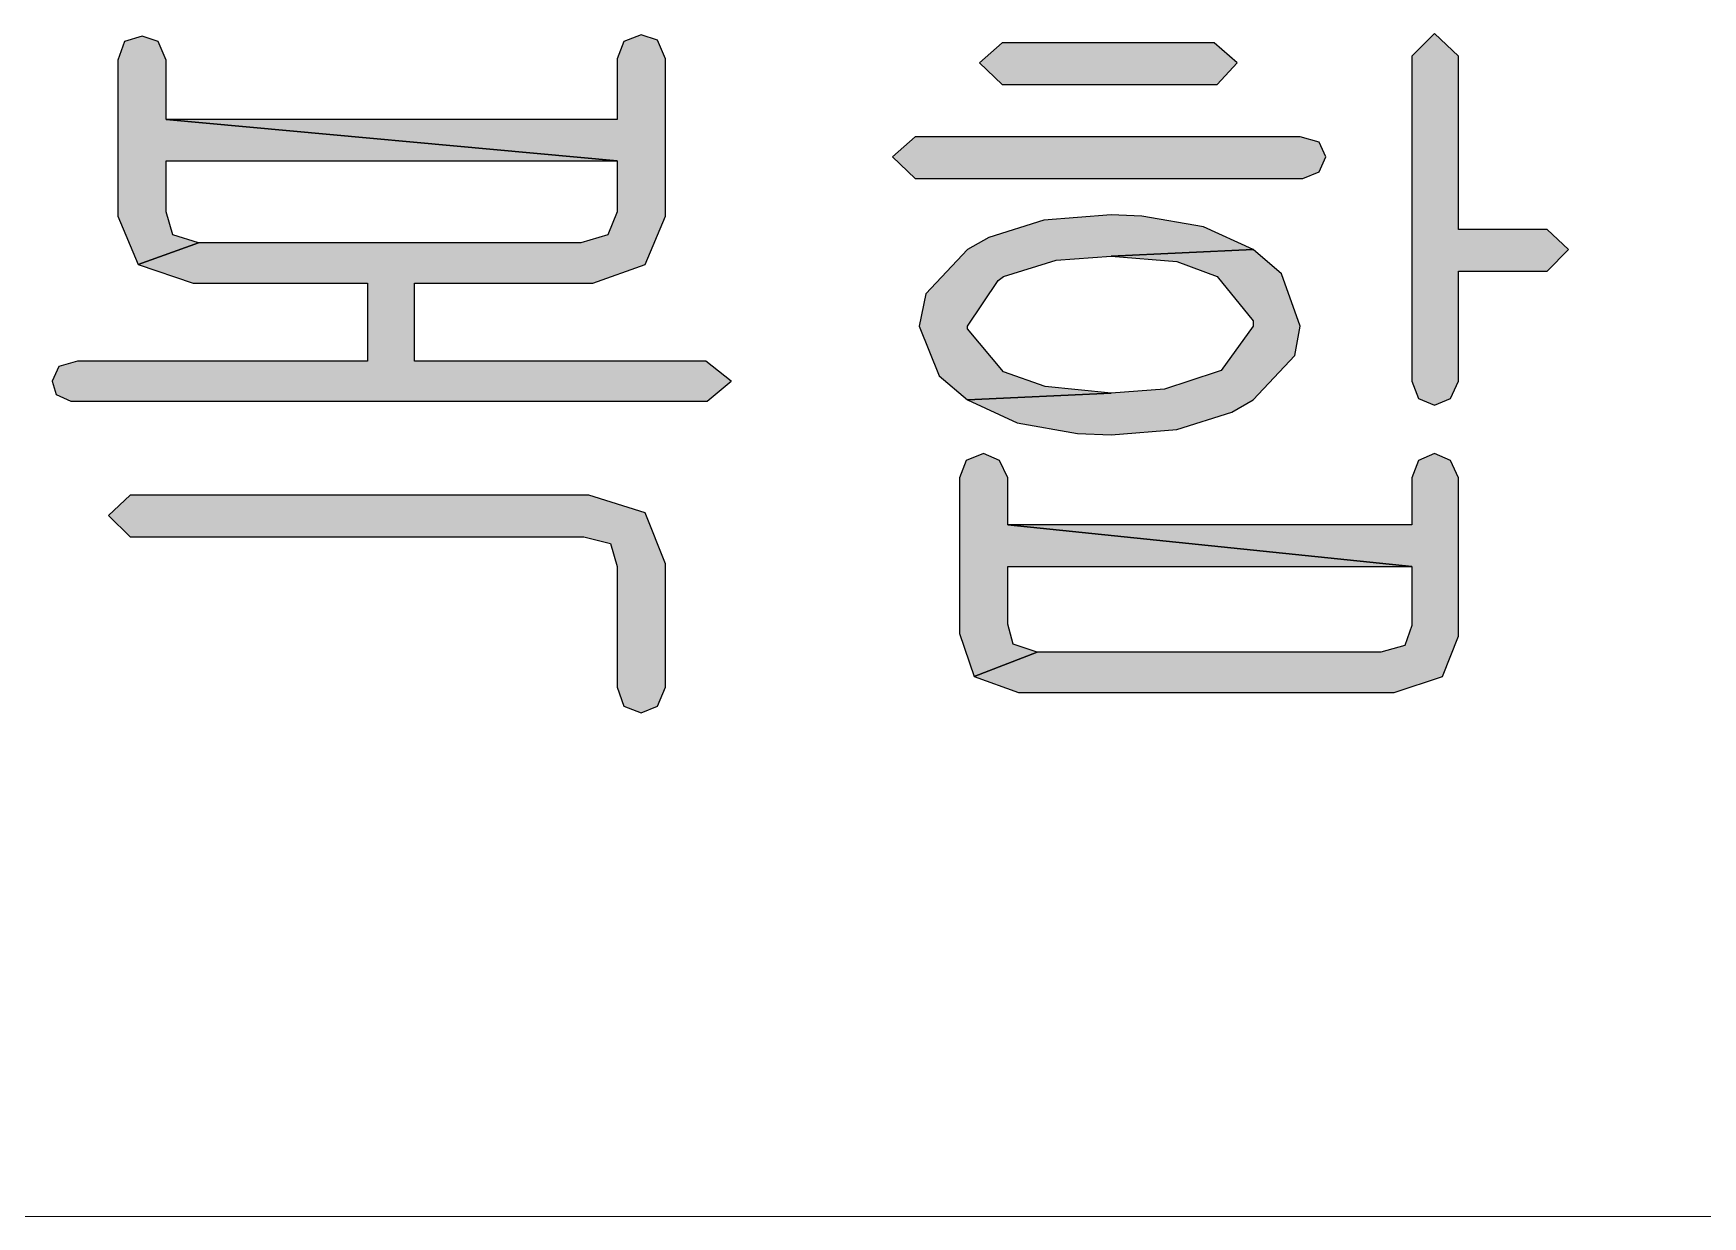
# Model space of a CAD drawing. Header units: inches. Extents: x 1019 to 1860, y -6 to 588.
# Drawn here: x 1733.92 to 1745.22, y 103.73 to 111.73 of the extents above; entities that cross this region are included whole.
import ezdxf

# ---------------------------------------------------------------- set-up
doc = ezdxf.new("R2010")
doc.units = ezdxf.units.IN
doc.header["$MEASUREMENT"] = 0
doc.layers.add('BG 0 -1', color=7, linetype='Continuous')
doc.layers.add('BG Default', color=7, linetype='Continuous')

msp = doc.modelspace()

# ---------------------------------------------------------------- hatches: boundary and pattern name
at = {"layer": 'BG Default', "linetype": 'Continuous'}
for points in [[(1743.404, 111.735), (1743.25, 111.58), (1743.25, 109.382), (1743.295, 109.264), (1743.404, 109.219), (1743.513, 109.264), (1743.567, 109.382), (1743.567, 110.127), (1744.167, 110.127), (1744.312, 110.272), (1744.167, 110.409), (1743.567, 110.409), (1743.567, 111.58)], [(1741.914, 111.671), (1740.479, 111.671), (1740.325, 111.535), (1740.479, 111.389), (1741.933, 111.389), (1742.069, 111.535)], [(1742.496, 111.035), (1739.889, 111.035), (1739.735, 110.899), (1739.889, 110.754), (1742.514, 110.754), (1742.623, 110.799), (1742.668, 110.899), (1742.623, 110.999)], [(1743.404, 108.892), (1743.295, 108.846), (1743.25, 108.728), (1743.25, 108.41), (1740.516, 108.41), (1743.25, 108.129), (1743.25, 107.729), (1743.204, 107.593), (1743.041, 107.548), (1740.716, 107.548), (1740.289, 107.384), (1740.588, 107.275), (1743.131, 107.275), (1743.458, 107.384), (1743.567, 107.656), (1743.567, 108.728), (1743.513, 108.846)], [(1737.655, 108.61), (1734.576, 108.61), (1734.43, 108.474), (1734.576, 108.329), (1737.646, 108.329), (1737.827, 108.283), (1737.873, 108.129), (1737.873, 107.311), (1737.918, 107.184), (1738.036, 107.139), (1738.145, 107.184), (1738.2, 107.311), (1738.2, 108.147), (1738.063, 108.492), (1737.682, 108.61)]]:
    msp.add_hatch(color=3, dxfattribs=at).paths.add_polyline_path(points)
at = {"layer": 'BG Default', "linetype": 'ByBlock'}
for points in [[(1737.873, 110.872), (1737.873, 110.527), (1737.809, 110.372), (1737.627, 110.318), (1735.039, 110.318), (1734.63, 110.172), (1735.003, 110.045), (1736.183, 110.045), (1736.183, 109.518), (1734.221, 109.518), (1734.094, 109.482), (1734.049, 109.382), (1734.076, 109.291), (1734.176, 109.246), (1738.481, 109.246), (1738.645, 109.382), (1738.472, 109.518), (1736.501, 109.518), (1736.501, 110.045), (1737.709, 110.045), (1738.063, 110.172), (1738.2, 110.499), (1738.2, 111.562), (1738.145, 111.689), (1738.036, 111.726), (1737.918, 111.68), (1737.873, 111.562), (1737.873, 111.153), (1734.821, 111.153)], [(1735.039, 110.318), (1734.866, 110.372), (1734.821, 110.527), (1734.821, 110.872), (1737.873, 110.872), (1734.821, 111.153), (1734.821, 111.553), (1734.766, 111.68), (1734.657, 111.716), (1734.539, 111.68), (1734.494, 111.553), (1734.494, 110.499), (1734.63, 110.172)], [(1741.215, 109.3), (1740.77, 109.346), (1740.488, 109.446), (1740.243, 109.736), (1740.243, 109.755), (1740.452, 110.063), (1740.488, 110.091), (1740.843, 110.2), (1741.215, 110.227), (1742.178, 110.272), (1741.842, 110.427), (1741.424, 110.499), (1741.215, 110.508), (1740.761, 110.472), (1740.389, 110.354), (1740.243, 110.272), (1739.962, 109.973), (1739.916, 109.755), (1740.052, 109.419), (1740.243, 109.255)], [(1740.243, 109.255), (1740.579, 109.101), (1740.988, 109.028), (1741.215, 109.019), (1741.66, 109.055), (1742.032, 109.173), (1742.178, 109.255), (1742.459, 109.555), (1742.496, 109.755), (1742.369, 110.109), (1742.178, 110.272), (1741.215, 110.227), (1741.66, 110.191), (1741.933, 110.091), (1742.178, 109.791), (1742.178, 109.755), (1741.96, 109.455), (1741.933, 109.446), (1741.578, 109.328), (1741.215, 109.3)], [(1743.25, 108.129), (1740.516, 108.41), (1740.516, 108.728), (1740.461, 108.846), (1740.352, 108.892), (1740.234, 108.846), (1740.189, 108.728), (1740.189, 107.675), (1740.289, 107.384), (1740.716, 107.548), (1740.552, 107.602), (1740.516, 107.738), (1740.516, 108.129)]]:
    msp.add_hatch(color=3, dxfattribs=at).paths.add_polyline_path(points)

# ---------------------------------------------------------------- linework, layer by layer
at = {"layer": 'BG 0 -1', "color": 7, "linetype": 'Continuous', "lineweight": 9}
msp.add_line((1685.763, 103.73), (1835.03, 103.73), dxfattribs=at)
at = {"layer": 'BG 0 -1', "color": 3, "linetype": 'Continuous', "lineweight": 25}
for points in [[(1738.036, 111.726), (1737.918, 111.68), (1737.873, 111.562), (1737.873, 111.153), (1734.821, 111.153), (1737.873, 110.872), (1737.873, 110.527), (1737.809, 110.372), (1737.627, 110.318), (1735.039, 110.318), (1734.63, 110.172), (1735.003, 110.045), (1736.183, 110.045), (1736.183, 109.518), (1734.221, 109.518), (1734.094, 109.482), (1734.049, 109.382), (1734.076, 109.291), (1734.176, 109.246), (1738.481, 109.246), (1738.645, 109.382), (1738.472, 109.518), (1736.501, 109.518), (1736.501, 110.045), (1737.709, 110.045), (1738.063, 110.172), (1738.2, 110.499), (1738.2, 111.562), (1738.145, 111.689)], [(1734.657, 111.716), (1734.539, 111.68), (1734.494, 111.553), (1734.494, 110.499), (1734.63, 110.172), (1735.039, 110.318), (1734.866, 110.372), (1734.821, 110.527), (1734.821, 110.872), (1737.873, 110.872), (1734.821, 111.153), (1734.821, 111.553), (1734.766, 111.68)], [(1741.215, 110.508), (1740.761, 110.472), (1740.389, 110.354), (1740.243, 110.272), (1739.962, 109.973), (1739.916, 109.755), (1740.052, 109.419), (1740.243, 109.255), (1741.215, 109.3), (1740.77, 109.346), (1740.488, 109.446), (1740.243, 109.736), (1740.243, 109.755), (1740.452, 110.063), (1740.488, 110.091), (1740.843, 110.2), (1741.215, 110.227), (1742.178, 110.272), (1741.842, 110.427), (1741.424, 110.499)], [(1742.178, 110.272), (1741.215, 110.227), (1741.66, 110.191), (1741.933, 110.091), (1742.178, 109.791), (1742.178, 109.755), (1741.96, 109.455), (1741.933, 109.446), (1741.578, 109.328), (1741.215, 109.3), (1740.243, 109.255), (1740.579, 109.101), (1740.988, 109.028), (1741.215, 109.019), (1741.66, 109.055), (1742.032, 109.173), (1742.178, 109.255), (1742.459, 109.555), (1742.496, 109.755), (1742.369, 110.109)], [(1740.352, 108.892), (1740.234, 108.846), (1740.189, 108.728), (1740.189, 107.675), (1740.289, 107.384), (1740.716, 107.548), (1740.552, 107.602), (1740.516, 107.738), (1740.516, 108.129), (1743.25, 108.129), (1740.516, 108.41), (1740.516, 108.728), (1740.461, 108.846)]]:
    msp.add_lwpolyline(points, close=True, dxfattribs=at)
at = {"layer": 'BG Default', "color": 3, "linetype": 'Continuous', "lineweight": 25}
for points in [[(1743.404, 111.735), (1743.25, 111.58), (1743.25, 109.382), (1743.295, 109.264), (1743.404, 109.219), (1743.513, 109.264), (1743.567, 109.382), (1743.567, 110.127), (1744.167, 110.127), (1744.312, 110.272), (1744.167, 110.409), (1743.567, 110.409), (1743.567, 111.58)], [(1741.914, 111.671), (1740.479, 111.671), (1740.325, 111.535), (1740.479, 111.389), (1741.933, 111.389), (1742.069, 111.535)], [(1742.496, 111.035), (1739.889, 111.035), (1739.735, 110.899), (1739.889, 110.754), (1742.514, 110.754), (1742.623, 110.799), (1742.668, 110.899), (1742.623, 110.999)], [(1743.404, 108.892), (1743.295, 108.846), (1743.25, 108.728), (1743.25, 108.41), (1740.516, 108.41), (1743.25, 108.129), (1743.25, 107.729), (1743.204, 107.593), (1743.041, 107.548), (1740.716, 107.548), (1740.289, 107.384), (1740.588, 107.275), (1743.131, 107.275), (1743.458, 107.384), (1743.567, 107.656), (1743.567, 108.728), (1743.513, 108.846)], [(1737.655, 108.61), (1734.576, 108.61), (1734.43, 108.474), (1734.576, 108.329), (1737.646, 108.329), (1737.827, 108.283), (1737.873, 108.129), (1737.873, 107.311), (1737.918, 107.184), (1738.036, 107.139), (1738.145, 107.184), (1738.2, 107.311), (1738.2, 108.147), (1738.063, 108.492), (1737.682, 108.61)]]:
    msp.add_lwpolyline(points, close=True, dxfattribs=at)
at = {"layer": 'BG Default', "color": 7, "linetype": 'Continuous', "lineweight": 0}
for points in [[(1737.873, 110.872), (1737.873, 110.527), (1737.809, 110.372), (1737.627, 110.318), (1735.039, 110.318), (1734.63, 110.172), (1735.003, 110.045), (1736.183, 110.045), (1736.183, 109.518), (1734.221, 109.518), (1734.094, 109.482), (1734.049, 109.382), (1734.076, 109.291), (1734.176, 109.246), (1738.481, 109.246), (1738.645, 109.382), (1738.472, 109.518), (1736.501, 109.518), (1736.501, 110.045), (1737.709, 110.045), (1738.063, 110.172), (1738.2, 110.499), (1738.2, 111.562), (1738.145, 111.689), (1738.036, 111.726), (1737.918, 111.68), (1737.873, 111.562), (1737.873, 111.153), (1734.821, 111.153)], [(1735.039, 110.318), (1734.866, 110.372), (1734.821, 110.527), (1734.821, 110.872), (1737.873, 110.872), (1734.821, 111.153), (1734.821, 111.553), (1734.766, 111.68), (1734.657, 111.716), (1734.539, 111.68), (1734.494, 111.553), (1734.494, 110.499), (1734.63, 110.172)], [(1741.215, 109.3), (1740.77, 109.346), (1740.488, 109.446), (1740.243, 109.736), (1740.243, 109.755), (1740.452, 110.063), (1740.488, 110.091), (1740.843, 110.2), (1741.215, 110.227), (1742.178, 110.272), (1741.842, 110.427), (1741.424, 110.499), (1741.215, 110.508), (1740.761, 110.472), (1740.389, 110.354), (1740.243, 110.272), (1739.962, 109.973), (1739.916, 109.755), (1740.052, 109.419), (1740.243, 109.255)], [(1740.243, 109.255), (1740.579, 109.101), (1740.988, 109.028), (1741.215, 109.019), (1741.66, 109.055), (1742.032, 109.173), (1742.178, 109.255), (1742.459, 109.555), (1742.496, 109.755), (1742.369, 110.109), (1742.178, 110.272), (1741.215, 110.227), (1741.66, 110.191), (1741.933, 110.091), (1742.178, 109.791), (1742.178, 109.755), (1741.96, 109.455), (1741.933, 109.446), (1741.578, 109.328), (1741.215, 109.3)], [(1743.25, 108.129), (1740.516, 108.41), (1740.516, 108.728), (1740.461, 108.846), (1740.352, 108.892), (1740.234, 108.846), (1740.189, 108.728), (1740.189, 107.675), (1740.289, 107.384), (1740.716, 107.548), (1740.552, 107.602), (1740.516, 107.738), (1740.516, 108.129)]]:
    msp.add_lwpolyline(points, close=True, dxfattribs=at)

doc.saveas('drawing.dxf')
